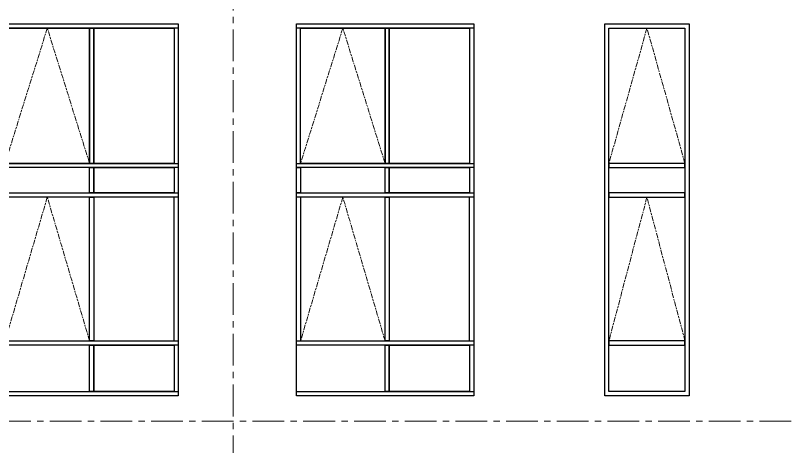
# Model space of a CAD drawing. Header units: millimetres. Extents: x -100356 to 314685, y 446 to 1273965.
# Drawn here: x 225577 to 234705, y 251386 to 256486 of the extents above; entities that cross this region are included whole.
import ezdxf
from ezdxf.xclip import XClip

# ---------------------------------------------------------------- set-up
doc = ezdxf.new("R2010")
doc.units = ezdxf.units.MM
doc.header["$XCLIPFRAME"] = 2
doc.linetypes.add('section$0$CENTER', pattern=[2, 1.25, -0.25, 0.25, -0.25])
doc.linetypes.add('section$0$Kume - Grid Line', pattern=[10.5, 6, -1.25, 2, -1.25])
doc.layers.add('NAM', color=3, linetype='Continuous')
for name, color, linetype, lineweight in [('section$0$A-_ANOT----_D', 7, 'Continuous', 5), ('section$0$A-_FLORLEVL_E', 7, 'Continuous', 5), ('section$0$NKC_TRUC', 8, 'section$0$CENTER', 13)]:
    doc.layers.add(name, color=color, linetype=linetype, lineweight=lineweight)

# ---------------------------------------------------------------- blocks, each defined once
blk = doc.blocks.new('section$0$grid section')
at = {"layer": 'section$0$NKC_TRUC', "ltscale": 300}
blk.add_line((-141943.9, 87100), (0, 87100), dxfattribs=at)
blk = doc.blocks.new('wd02-elevation 1')
at = {"layer": 'NAM', "elevation": 0}
for points in [[(197491.1, 177019.2), (201891.1, 177019.2), (201891.1, 179119.2), (197491.1, 179119.2)], [(197491.1, 177019.2), (197541.1, 177019.2), (197541.1, 179119.2), (197491.1, 179119.2)], [(198091.1, 177019.2), (198141.1, 177019.2), (198141.1, 179119.2), (198091.1, 179119.2)], [(199841.1, 177019.2), (199891.1, 177019.2), (199891.1, 179119.2), (199841.1, 179119.2)], [(200191.1, 177019.2), (200241.1, 177019.2), (200241.1, 179119.2), (200191.1, 179119.2)], [(201840.7, 177019.2), (201890.7, 177019.2), (201890.7, 179119.2), (201840.7, 179119.2)], [(197541.1, 178119.2), (198091.1, 178119.2), (198091.1, 179069.2), (197541.1, 179069.2)], [(198141.1, 179069.2), (199841.1, 179069.2), (199841.1, 178119.2), (198141.1, 178119.2)], [(200191.1, 179069.2), (199891.1, 179069.2), (199891.1, 178119.2), (200191.1, 178119.2)], [(200241.1, 178119.2), (201840.7, 178119.2), (201840.7, 179069.2), (200241.1, 179069.2)], [(198091.1, 178119.2), (197541.1, 178119.2), (197541.1, 178069.2), (198091.1, 178069.2)], [(199841.1, 178119.2), (198141.1, 178119.2), (198141.1, 178069.2), (199841.1, 178069.2)], [(200191.1, 178119.2), (199891.1, 178119.2), (199891.1, 178069.2), (200191.1, 178069.2)], [(201841.1, 178119.2), (200241.1, 178119.2), (200241.1, 178069.2), (201841.1, 178069.2)], [(199841.1, 177069.2), (198141.1, 177069.2), (198141.1, 178069.2), (199841.1, 178069.2)], [(201840.7, 178069.2), (200241.1, 178069.2), (200241.1, 177069.2), (201840.7, 177069.2)], [(200191.1, 177069.2), (199891.1, 177069.2), (199891.1, 177019.2), (200191.1, 177019.2)]]:
    blk.add_lwpolyline(points, close=True, dxfattribs=at)
at = {"layer": 'section$0$A-_ANOT----_D', "color": 8, "linetype": 'section$0$Kume - Grid Line', "ltscale": 10, "elevation": 0}
for points in [[(198141.1, 178069.2), (199841.1, 177569.2), (198141.1, 177069.2)], [(200241.1, 178069.2), (201840.7, 177569.2), (200241.1, 177069.2)]]:
    blk.add_lwpolyline(points, dxfattribs=at)
blk = doc.blocks.new('skyvilla elevation 2')
at = {"layer": 'NAM'}
for points in [[(-46348.2, -4700), (-46348.2, -300), (-45348.2, -300), (-45348.2, -4700)], [(-46298.2, -4650), (-46298.2, -350), (-45398.2, -350), (-45398.2, -4650)], [(-46298.2, -2650), (-46298.2, -350), (-45398.2, -350), (-45398.2, -2650)]]:
    blk.add_lwpolyline(points, close=True, dxfattribs=at)
at = {"layer": 'NAM', "elevation": 0}
for points in [[(-45398.2, -950), (-45398.2, -900), (-46298.2, -900), (-46298.2, -950)], [(-45398.2, -2700), (-45398.2, -2650), (-46298.2, -2650), (-46298.2, -2700)], [(-45398.2, -3050), (-45398.2, -3000), (-46298.2, -3000), (-46298.2, -3050)]]:
    blk.add_lwpolyline(points, close=True, dxfattribs=at)
at = {"layer": 'section$0$A-_ANOT----_D', "color": 8, "linetype": 'section$0$Kume - Grid Line', "ltscale": 10, "elevation": 0}
for points in [[(-46298.2, -950), (-45848.2, -2650), (-45398.2, -950)], [(-46298.2, -3050), (-45848.2, -4650), (-45398.2, -3050)]]:
    blk.add_lwpolyline(points, dxfattribs=at)
at = {"layer": 'NAM', "xscale": -1, "rotation": 90}
for p in [(135321, 197191.1, 0), (138819.3, 197191.1, 0)]:
    blk.add_blockref('wd02-elevation 1', p, dxfattribs=at)
blk = doc.blocks.new('elevation 2')
at = {"layer": 'section$0$NKC_TRUC', "ltscale": 300}
blk.add_line((241764.5, 661353.1, 0), (241764.5, 772473.8, 0), dxfattribs=at)
at = {"layer": 'NAM'}
blk.add_blockref('skyvilla elevation 2', (282714.6, 680985.5, 0), dxfattribs=at)
at = {"layer": 'section$0$A-_FLORLEVL_E'}
ref = blk.add_blockref('section$0$grid section', (168667.9, 768085.5, 0), dxfattribs=dict(at, rotation=179.9999999999999))
XClip(ref).set_block_clipping_path([(-119666.1420795996, -2828.0112587469), (13434.162033715, 108709.4843590449)])

msp = doc.modelspace()

# ---------------------------------------------------------------- block references
at = {"layer": 'NAM', "rotation": 180}
msp.add_blockref('elevation 2', (469918.7, 932671.5, 0), dxfattribs=at)

doc.saveas('drawing.dxf')
